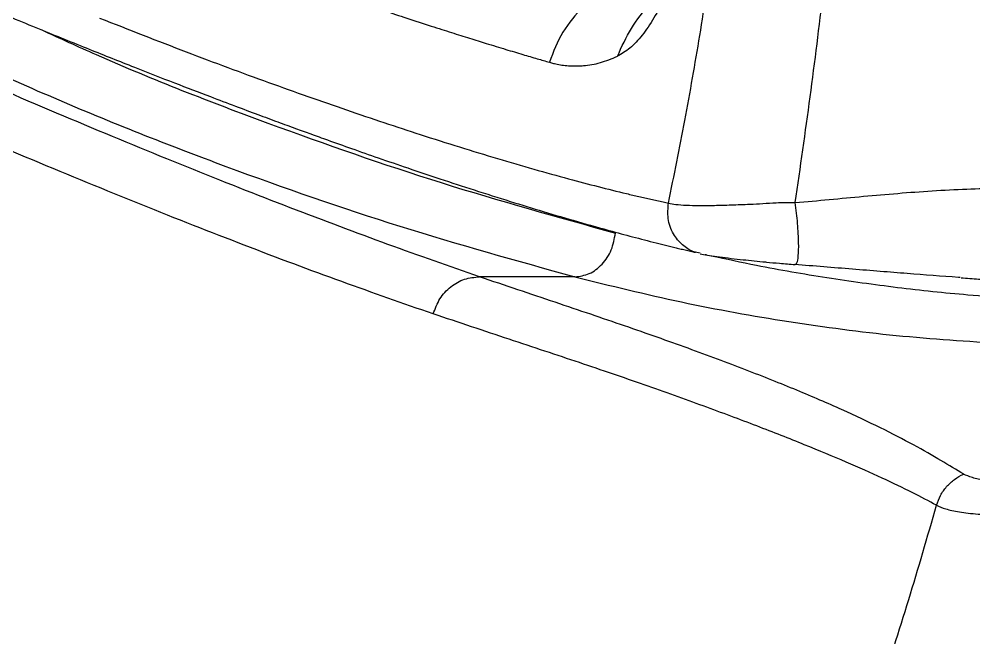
# Model space of a CAD drawing. Extents: x 939 to 1039, y 781 to 934.
# Drawn here: x 1020.15 to 1025.54, y 814.79 to 818.29 of the extents above; entities that cross this region are included whole.
import ezdxf

# ---------------------------------------------------------------- set-up
doc = ezdxf.new("R2010")
doc.units = 0
doc.header["$MEASUREMENT"] = 0
doc.layers.add('1', color=4, linetype='Continuous')

# ---------------------------------------------------------------- blocks, each defined once
blk = doc.blocks.new('Envoy')
at = {"layer": '1', "color": 3, "linetype": 'Continuous', "lineweight": 25}
blk.add_line((85.368, 17.7889), (85.3754, 17.7874), dxfattribs=at)
at = {"layer": '1', "color": 3, "linetype": 'Continuous', "lineweight": 25, "flags": 128}
blk.add_lwpolyline([(84.6323, 17.6618), (84.3631, 17.6618), (84.094, 17.6618)], dxfattribs=at)
at = {"layer": '1', "color": 3, "linetype": 'Continuous', "lineweight": 25}
for points, knots in [([(85.1613, 18.0787), (85.1928, 18.2345), (85.2565, 18.5494), (85.3404, 19.0295), (85.4165, 19.5212), (85.4832, 20.0244), (85.5388, 20.5242), (85.5916, 21.1067), (85.6364, 21.7828), (85.6664, 22.5767), (85.6738, 23.2976), (85.6671, 23.9262), (85.6526, 24.4436), (85.6298, 24.9448), (85.599, 25.4294), (85.5594, 25.9119), (85.5001, 26.4981), (85.4116, 27.1845), (85.2886, 27.9528), (85.1869, 28.4531), (85.1369, 28.6996)], [0, 0, 0, 0, 0.044709, 0.090349, 0.13691, 0.184379, 0.232745, 0.277955, 0.348418, 0.422679, 0.500679, 0.550525, 0.598903, 0.645795, 0.691185, 0.735062, 0.781563, 0.856423, 0.929252, 1, 1, 1, 1]), ([(85.878, 18.0814), (85.935, 18.4797), (86.0484, 19.2724), (86.1416, 20.4675), (86.2024, 21.6571), (86.2264, 22.8455), (86.2229, 24.0251), (86.1968, 25.1972), (86.1345, 26.3625), (86.0313, 27.5323), (85.9152, 28.3081), (85.8568, 28.6981)], [0, 0, 0, 0, 0.113392, 0.225638, 0.337341, 0.448782, 0.560232, 0.669481, 0.778832, 0.888788, 1, 1, 1, 1]), ([(85.3175, 19.8786), (85.3078, 19.8196), (85.2884, 19.7019), (85.247, 19.5348), (85.198, 19.3801), (85.1417, 19.2414), (85.0796, 19.1218), (85.0131, 19.0245), (84.9435, 18.9497), (84.8963, 18.9224), (84.8726, 18.9087)], [0, 0, 0, 0, 0.12428, 0.248247, 0.372115, 0.496165, 0.620694, 0.746003, 0.872376, 1, 1, 1, 1]), ([(81.9718, 19.7409), (82.1238, 19.6824), (82.427, 19.5658), (82.7527, 19.4466), (82.9661, 19.3702), (83.0518, 19.3399), (83.1191, 19.3163), (83.1762, 19.2963), (83.253, 19.2696), (83.3446, 19.2381), (83.4483, 19.2028), (83.5614, 19.1648), (83.6876, 19.123), (83.7952, 19.088), (83.8789, 19.0611), (83.9345, 19.0434), (83.987, 19.0267), (84.0372, 19.011), (84.085, 18.9961), (84.1536, 18.9749), (84.2382, 18.949), (84.3343, 18.9202), (84.4162, 18.896), (84.4657, 18.8816), (84.4883, 18.8751)], [0, 0, 0, 0, 0.1596377, 0.3184147, 0.3598261, 0.4011569, 0.4165764, 0.4375317, 0.4674598, 0.5063173, 0.5458145, 0.5915258, 0.6434023, 0.701391, 0.7266079, 0.7501592, 0.7728607, 0.7947151, 0.815726, 0.8358972, 0.885812, 0.9297743, 0.9678259, 1, 1, 1, 1]), ([(81.0161, 19.3093), (81.1089, 19.2701), (81.3089, 19.1856), (81.5992, 19.0659), (81.8823, 18.9511), (82.1368, 18.8497), (82.3645, 18.7607), (82.5542, 18.6877), (82.7105, 18.6284), (82.8374, 18.5809), (82.9503, 18.5391), (83.05, 18.5025), (83.1435, 18.4685), (83.2492, 18.4304), (83.3765, 18.3851), (83.528, 18.3321), (83.695, 18.2748), (83.876, 18.214), (84.0695, 18.1507), (84.2647, 18.0889), (84.4595, 18.0293), (84.6522, 17.9726), (84.8248, 17.9241), (84.9773, 17.8832), (85.074, 17.8584), (85.1372, 17.8426), (85.1669, 17.8353), (85.1966, 17.828), (85.2263, 17.8209), (85.2563, 17.8137), (85.2853, 17.8069), (85.3045, 17.8025), (85.3135, 17.8004)], [0, 0, 0, 0, 0.051103, 0.110169, 0.164894, 0.215267, 0.261291, 0.302967, 0.332664, 0.359677, 0.384005, 0.40565, 0.42495, 0.445836, 0.476332, 0.511211, 0.550474, 0.594123, 0.642161, 0.694589, 0.744353, 0.797515, 0.854075, 0.893269, 0.933942, 0.943279, 0.952683, 0.962131, 0.97161, 0.981248, 0.991198, 1, 1, 1, 1]), ([(84.6789, 19.1897), (84.6377, 19.1436), (84.5553, 19.0514), (84.5106, 18.9338), (84.4883, 18.8751)], [0, 0, 0, 0, 0.500004, 1, 1, 1, 1]), ([(84.8726, 18.9087), (84.8971, 18.9625), (84.946, 19.0701), (85.0182, 19.1605), (85.0543, 19.2057)], [0, 0, 0, 0, 0.50001, 1, 1, 1, 1]), ([(84.094, 17.6618), (83.9236, 17.7213), (83.583, 17.8404), (83.029, 18.049), (82.4449, 18.2793), (81.8279, 18.5337), (81.1826, 18.8094), (80.7269, 19.0123), (80.4992, 19.1136)], [0, 0, 0, 0, 0.1669201, 0.3337974, 0.5005868, 0.6672445, 0.8337288, 1, 1, 1, 1]), ([(80.7192, 19.1136), (81.0409, 18.9638), (81.685, 18.6639), (82.6606, 18.2789), (83.6428, 17.9372), (84.3023, 17.7536), (84.6323, 17.6618)], [0, 0, 0, 0, 0.249287, 0.499103, 0.749387, 1, 1, 1, 1]), ([(81.9471, 19.1248), (82.1114, 19.0602), (82.4401, 18.9309), (82.9044, 18.7587), (83.3464, 18.6026), (83.7797, 18.4583), (84.2002, 18.3277), (84.5864, 18.2174), (84.8313, 18.1545), (84.9592, 18.124), (84.994, 18.1158), (85.0285, 18.1078), (85.0626, 18.1001), (85.0967, 18.0925), (85.1296, 18.0852), (85.1511, 18.0808), (85.1613, 18.0787)], [0, 0, 0, 0, 0.125105, 0.25021, 0.375318, 0.500431, 0.64056, 0.780705, 0.904085, 0.917936, 0.931792, 0.945628, 0.959395, 0.973185, 0.98731, 1, 1, 1, 1]), ([(81.6196, 19.058), (81.7223, 19.0108), (82.146, 18.816), (82.8986, 18.5253), (83.8762, 18.1831), (84.5331, 18.0005), (84.8615, 17.9092)], [0, 0, 0, 0, 0.096164, 0.396723, 0.69836, 1, 1, 1, 1]), ([(83.832, 17.4522), (83.6621, 17.5114), (83.3222, 17.6298), (82.7696, 17.8372), (82.1872, 18.0662), (81.5722, 18.3191), (80.929, 18.593), (80.475, 18.7945), (80.2481, 18.8952)], [0, 0, 0, 0, 0.166916, 0.333794, 0.500589, 0.667251, 0.833735, 1, 1, 1, 1]), ([(84.4883, 18.8751), (84.4923, 18.8739), (84.5042, 18.8706), (84.5278, 18.8649), (84.56, 18.859), (84.5936, 18.8553), (84.6249, 18.8538), (84.6528, 18.854), (84.7034, 18.8571), (84.7768, 18.8695), (84.8407, 18.8957), (84.8726, 18.9087)], [0, 0, 0, 0, 0.030927, 0.093595, 0.184896, 0.282112, 0.356172, 0.428759, 0.499868, 0.750107, 1, 1, 1, 1]), ([(85.878, 18.0814), (85.9418, 18.0873), (86.0702, 18.0992), (86.2633, 18.1173), (86.4572, 18.1344), (86.6517, 18.1488), (86.8448, 18.1593), (86.9722, 18.1617), (87.0349, 18.1629)], [0, 0, 0, 0, 0.1658035, 0.3335608, 0.5008895, 0.6682411, 0.8366629, 1, 1, 1, 1]), ([(85.3406, 17.7954), (85.3284, 17.7977), (85.2915, 17.8046), (85.2369, 17.8413), (85.1841, 17.9051), (85.1536, 17.9892), (85.1588, 18.0497), (85.1613, 18.0787)], [0, 0, 0, 0, 0.10301, 0.310573, 0.525658, 0.77325, 1, 1, 1, 1]), ([(85.1613, 18.0787), (85.1744, 18.0761), (85.2011, 18.0708), (85.2607, 18.0667), (85.3338, 18.0649), (85.4194, 18.0656), (85.5157, 18.0682), (85.609, 18.0721), (85.6947, 18.0761), (85.78, 18.0825), (85.8419, 18.0818), (85.878, 18.0814)], [0, 0, 0, 0, 0.116644, 0.237292, 0.357909, 0.478915, 0.6008, 0.723384, 0.804959, 0.886401, 1, 1, 1, 1]), ([(85.8751, 17.7317), (85.8794, 17.7327), (85.8884, 17.735), (85.8962, 17.7775), (85.8981, 17.8528), (85.8926, 17.9586), (85.8828, 18.0416), (85.878, 18.0814)], [0, 0, 0, 0, 0.1763961, 0.3668781, 0.5637084, 0.7907138, 1, 1, 1, 1]), ([(84.6323, 17.6618), (84.66, 17.6654), (84.7155, 17.6727), (84.7893, 17.7299), (84.8443, 17.8118), (84.8558, 17.8767), (84.8615, 17.9092)], [0, 0, 0, 0, 0.25, 0.499997, 0.749994, 1, 1, 1, 1]), ([(85.34, 17.7928), (85.3529, 17.7902), (85.3789, 17.7849), (85.4334, 17.7766), (85.4966, 17.7684), (85.5814, 17.7585), (85.6509, 17.7517), (85.6944, 17.7474)], [0, 0, 0, 0, 0.176858, 0.357599, 0.535475, 0.709907, 1, 1, 1, 1]), ([(85.4035, 17.7815), (85.4886, 17.7631), (85.706, 17.7162), (86.0567, 17.6561), (86.4549, 17.6005), (86.8001, 17.5629), (87.0125, 17.5496), (87.0922, 17.5446)], [0, 0, 0, 0, 0.151747, 0.387662, 0.623613, 0.858913, 1, 1, 1, 1]), ([(85.6944, 17.7474), (85.7012, 17.7467), (85.7315, 17.7436), (85.794, 17.7382), (85.8477, 17.7337), (85.877, 17.7312)], [0, 0, 0, 0, 0.117313, 0.518825, 1, 1, 1, 1]), ([(86.8093, 17.6577), (86.8064, 17.6579), (86.7083, 17.6653), (86.5575, 17.6769), (86.3571, 17.6925), (86.1995, 17.7051), (86.0383, 17.7182), (85.9295, 17.7272), (85.8751, 17.7317)], [0, 0, 0, 0, 0.009477, 0.322926, 0.48664, 0.65492, 0.827192, 1, 1, 1, 1]), ([(83.832, 17.4522), (83.8431, 17.4816), (83.8651, 17.5405), (83.9293, 17.6089), (84.008, 17.6548), (84.0653, 17.6595), (84.094, 17.6618)], [0, 0, 0, 0, 0.2499987, 0.4999958, 0.7499995, 1, 1, 1, 1]), ([(86.8295, 16.5467), (86.7883, 16.5714), (86.706, 16.6207), (86.55, 16.7106), (86.3644, 16.8073), (86.1456, 16.9106), (85.8917, 17.0198), (85.6019, 17.1355), (85.2774, 17.2569), (84.9186, 17.3836), (84.528, 17.5156), (84.2387, 17.613), (84.0939, 17.6618)], [0, 0, 0, 0, 0.099343, 0.198605, 0.298108, 0.397834, 0.497767, 0.597893, 0.698213, 0.798683, 0.899275, 1, 1, 1, 1]), ([(84.6323, 17.6618), (84.8328, 17.6122), (85.2334, 17.5132), (85.8401, 17.4048), (86.4474, 17.3239), (86.8524, 17.2978), (87.0544, 17.2848)], [0, 0, 0, 0, 0.250975, 0.501599, 0.751392, 1, 1, 1, 1]), ([(86.8147, 17.657), (86.8478, 17.6545), (86.9317, 17.6481), (87.02, 17.6416), (87.0751, 17.6375), (87.08, 17.6371)], [0, 0, 0, 0, 0.372117, 0.944202, 1, 1, 1, 1]), ([(86.6762, 16.3702), (86.6326, 16.3935), (86.5454, 16.4401), (86.3733, 16.523), (86.1706, 16.6135), (85.9342, 16.7117), (85.6651, 16.8174), (85.3635, 16.9308), (85.0296, 17.0504), (84.6628, 17.1759), (84.2663, 17.307), (83.9769, 17.4038), (83.832, 17.4522)], [0, 0, 0, 0, 0.099474, 0.198905, 0.298488, 0.398245, 0.498166, 0.598234, 0.698438, 0.798772, 0.899258, 1, 1, 1, 1]), ([(88.9212, 16.7253), (88.8339, 16.7054), (88.6589, 16.6655), (88.4052, 16.6161), (88.1599, 16.5751), (87.9263, 16.5429), (87.7075, 16.519), (87.507, 16.5031), (87.3283, 16.4948), (87.1742, 16.4937), (87.047, 16.4989), (86.9477, 16.51), (86.8734, 16.5257), (86.8442, 16.5396), (86.8294, 16.5467)], [0, 0, 0, 0, 0.07951, 0.159462, 0.239944, 0.321059, 0.402907, 0.48552, 0.568963, 0.653315, 0.73853, 0.824577, 0.911329, 1, 1, 1, 1]), ([(86.6762, 16.3702), (86.6829, 16.3892), (86.6965, 16.4272), (86.7319, 16.4767), (86.7759, 16.5187), (86.8116, 16.5373), (86.8295, 16.5467)], [0, 0, 0, 0, 0.249994, 0.5, 0.750006, 1, 1, 1, 1]), ([(86.6761, 16.3702), (86.6917, 16.3631), (86.7225, 16.3491), (86.8012, 16.3324), (86.9065, 16.3195), (87.0418, 16.3115), (87.2059, 16.3091), (87.3966, 16.3133), (87.6105, 16.3246), (87.8437, 16.3439), (88.0922, 16.3716), (88.3526, 16.4083), (88.621, 16.4536), (88.8059, 16.491), (88.8979, 16.5097)], [0, 0, 0, 0, 0.0876503, 0.17379, 0.2596725, 0.345096, 0.4298768, 0.5138373, 0.5969326, 0.6791581, 0.7605243, 0.8410969, 0.9209277, 1, 1, 1, 1]), ([(86.3509, 15.3083), (86.4079, 15.4841), (86.5221, 15.8363), (86.6247, 16.192), (86.6762, 16.3702)], [0, 0, 0, 0, 0.499185, 1, 1, 1, 1])]:
    blk.add_open_spline(points, degree=3, knots=knots, dxfattribs=at)

msp = doc.modelspace()

# ---------------------------------------------------------------- block references
at = {"layer": '1'}
msp.add_blockref('Envoy', (938.6538, 799.1744), dxfattribs=at)

doc.saveas('drawing.dxf')
